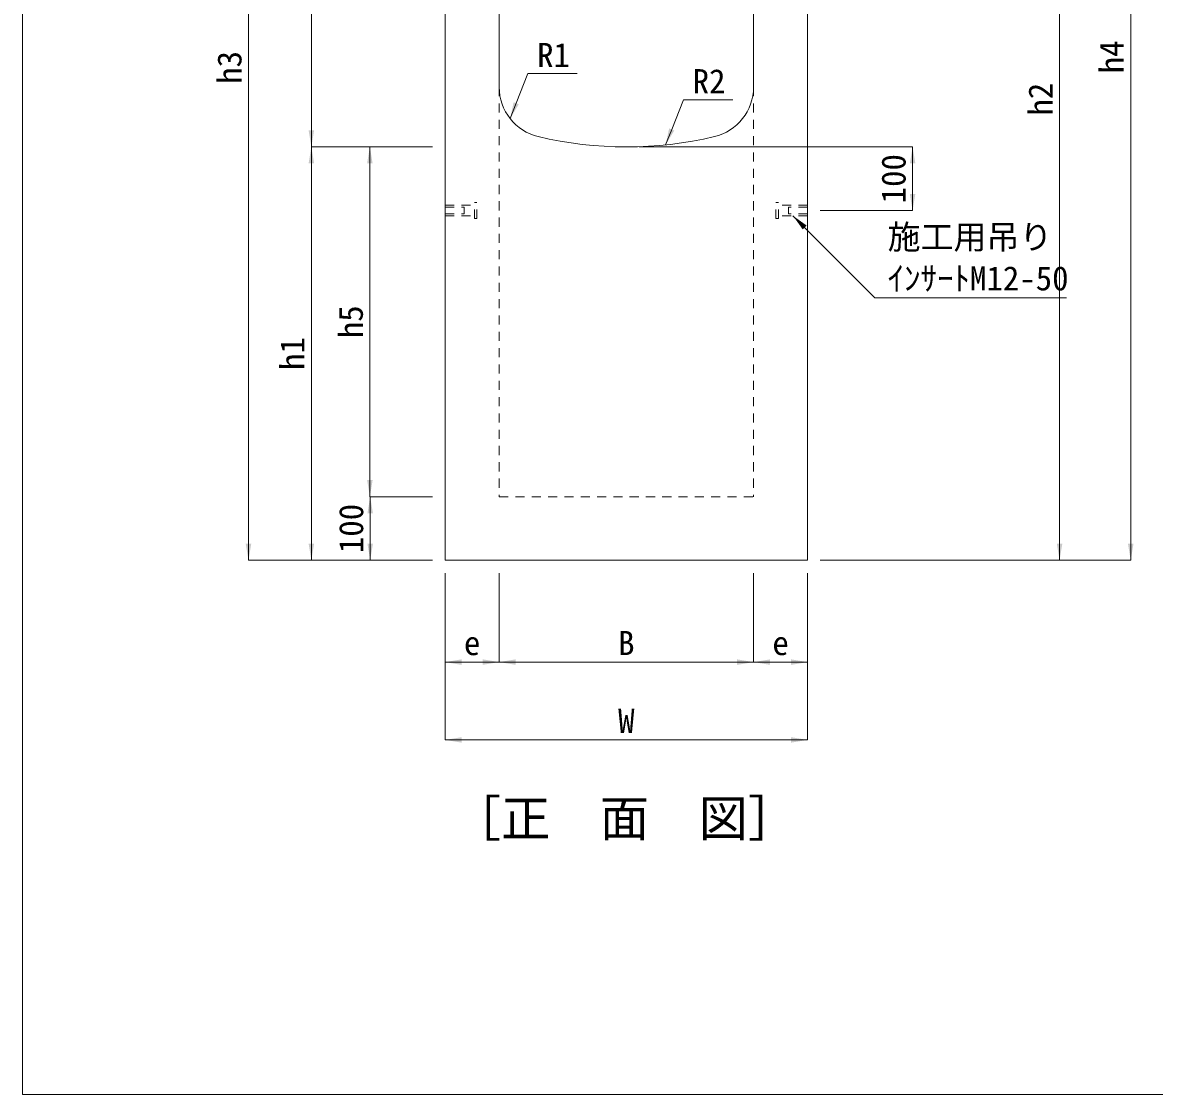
# Model space of a CAD drawing. Units: millimetres at full size. Extents: x 5964 to 125098, y -10801 to 28073.
# Drawn here: x 27159 to 28939, y -413 to 1272 of the extents above; entities that cross this region are included whole.
import ezdxf
from ezdxf.enums import TextEntityAlignment as Align

# ---------------------------------------------------------------- set-up
doc = ezdxf.new("R2010")
doc.units = ezdxf.units.MM
doc.header["$LTSCALE"] = 19
doc.linetypes.add('USER1', pattern=[1.35, 0.75, -0.6])
for name, color, linetype, lineweight in [('0_2', 7, 'Continuous', 20), ('インサート', 3, 'USER1', 9), ('寸法線', 7, 'Continuous', 9), ('本体', 2, 'Continuous', 9), ('枠', 5, 'Continuous', 5)]:
    doc.layers.add(name, color=color, linetype=linetype, lineweight=lineweight)
doc.styles.add('ＭＳ ゴシック', font='')
doc.styles.get('ＭＳ ゴシック').set_extended_font_data('MS Gothic')

# ---------------------------------------------------------------- blocks, each defined once
blk = doc.blocks.new('filled_arrow')
at = {"color": 0, "linetype": 'Continuous', "lineweight": -2}
blk.add_solid([(7.5, 1.25), (0, 0), (7.5, -1.25)], dxfattribs=at)

msp = doc.modelspace()

# ---------------------------------------------------------------- linework, layer by layer
at = {"layer": 'インサート'}
for p, q in [((27823.58, 968.84), (27823.58, 985.34)), ((27823.58, 985.34), (27869.58, 985.34)), ((27823.58, 982.34), (27853.58, 982.34)), ((27853.58, 971.84), (27853.58, 982.34)), ((27869.58, 989.84), (27873.58, 989.84)), ((27869.58, 964.34), (27869.58, 989.84)), ((27873.58, 964.34), (27873.58, 989.84)), ((28347.58, 989.84), (28343.58, 989.84)), ((28343.58, 964.34), (28343.58, 989.84)), ((28347.58, 964.34), (28347.58, 989.84)), ((28393.58, 985.34), (28347.58, 985.34)), ((28363.58, 971.84), (28363.58, 982.34)), ((28393.58, 982.34), (28363.58, 982.34)), ((28393.58, 968.84), (28393.58, 985.34)), ((27823.58, 971.84), (27853.58, 971.84)), ((27823.58, 968.84), (27869.58, 968.84)), ((27869.58, 964.34), (27873.58, 964.34)), ((28347.58, 964.34), (28343.58, 964.34)), ((28393.58, 968.84), (28347.58, 968.84)), ((28393.58, 971.84), (28363.58, 971.84))]:
    msp.add_line(p, q, dxfattribs=at)
at = {"layer": '寸法線'}
for p, q in [((28901.67, 427.09), (28901.67, 2010.07)), ((27514.42, 427.09), (27514.42, 1977.09)), ((27613.25, 1877.09), (27613.25, 1077.09)), ((28789.83, 1877.09), (28789.83, 427.09)), ((27803.58, 1077.09), (27613.25, 1077.09)), ((27613.25, 1077.09), (27613.25, 427.09)), ((27803.58, 1077.09), (27613.25, 1077.09)), ((27705.27, 527.09), (27705.27, 1077.09)), ((27778.58, 1077.09), (27705.27, 1077.09)), ((28128.58, 1077.09), (28558.71, 1077.09)), ((28558.71, 1077.09), (28558.71, 977.09)), ((28413.58, 977.09), (28558.71, 977.09)), ((27793.58, 527.09), (27705.27, 527.09)), ((27705.77, 427.09), (27705.77, 527.09)), ((27803.58, 527.09), (27705.77, 527.09)), ((27803.58, 427.09), (27514.42, 427.09)), ((27803.58, 427.09), (27613.25, 427.09)), ((27803.58, 427.09), (27705.77, 427.09)), ((28413.58, 427.09), (28789.83, 427.09)), ((28413.58, 427.09), (28901.67, 427.09)), ((27823.58, 407.09), (27823.58, 266.99)), ((27823.58, 407.09), (27823.58, 144.63)), ((27908.58, 407.09), (27908.58, 266.99)), ((27908.58, 407.09), (27908.58, 266.99)), ((28308.58, 407.09), (28308.58, 266.99)), ((28308.58, 407.09), (28308.58, 266.99)), ((28393.58, 407.09), (28393.58, 266.99)), ((28393.58, 407.09), (28393.58, 144.63)), ((27823.58, 266.99), (27908.58, 266.99)), ((27908.58, 266.99), (28308.58, 266.99)), ((28308.58, 266.99), (28393.58, 266.99)), ((27823.58, 144.63), (28393.58, 144.63))]:
    msp.add_line(p, q, dxfattribs=at)
for points in [[(27925.82, 1121.51), (27935.37, 1145.69), (27953.81, 1192.39), (28031.36, 1192.39)], [(28170.35, 1080.28), (28179.9, 1104.46), (28198.34, 1151.15), (28275.89, 1151.15)], [(28370.58, 968.84), (28499.42, 839.99), (28800.64, 839.99)]]:
    msp.add_lwpolyline(points, dxfattribs=at)
at = {"layer": '本体', "lineweight": 20}
for p, q in [((27823.58, 1877.09), (27823.58, 427.09)), ((27908.58, 1171.12), (27908.58, 1877.09)), ((28308.58, 1171.12), (28308.58, 1877.09)), ((28393.58, 1877.09), (28393.58, 427.09)), ((27823.58, 427.09), (28393.58, 427.09))]:
    msp.add_line(p, q, dxfattribs=at)
at = {"layer": '本体', "linetype": 'USER1'}
for p, q in [((27908.58, 1171.12), (27908.58, 527.09)), ((28308.58, 1171.12), (28308.58, 527.09)), ((27908.58, 527.09), (28308.58, 527.09))]:
    msp.add_line(p, q, dxfattribs=at)
at = {"layer": '本体', "lineweight": 20}
for centre, radius, start, end in [((27988.58, 1171.12), 80, 180, 256.65766), ((28228.58, 1171.12), 80, 283.34233, 0), ((28108.58, 1677.09), 600, 256.65762, 283.34237)]:
    msp.add_arc(centre, radius, start, end, dxfattribs=at)
at = {"layer": '枠', "lineweight": 20}
for q in [(27159.24, 5101.59), (35159.24, -412.69)]:
    msp.add_line((27159.24, -412.69), q, dxfattribs=at)

# ---------------------------------------------------------------- block references
at = {"layer": '寸法線', "xscale": 3.47, "yscale": 3.47}
for p, rotation in [((27925.82, 1121.51), 68.5), ((28170.35, 1080.28), 68.5), ((27613.25, 1077.09), 90), ((27613.25, 1077.09), 270), ((27705.27, 1077.09), 270), ((28558.71, 1077.09), 270), ((28558.71, 977.09), 90), ((28370.58, 968.84), 315), ((27705.27, 527.09), 90), ((27705.77, 527.09), 270), ((27514.42, 427.09), 90), ((27613.25, 427.09), 90), ((27705.77, 427.09), 90), ((28789.83, 427.09), 90), ((28901.67, 427.09), 90), ((27908.58, 266.99), 180), ((28308.58, 266.99), 180), ((28393.58, 266.99), 180), ((28393.58, 144.63), 180)]:
    msp.add_blockref('filled_arrow', p, dxfattribs=dict(at, rotation=rotation))
for p in [(27823.58, 266.99), (27908.58, 266.99), (28308.58, 266.99), (27823.58, 144.63)]:
    msp.add_blockref('filled_arrow', p, dxfattribs=at)

# ---------------------------------------------------------------- texts
at = {"layer": '0_2', "style": 'ＭＳ ゴシック'}
for s, p in [('R1', (27994.09, 1221.63)), ('R2', (28238.63, 1180.4))]:
    msp.add_text(s, height=37.98, dxfattribs=at).set_placement(p, align=Align.MIDDLE_CENTER)
msp.add_text('［正\u3000面\u3000図］', height=56.96, dxfattribs=at).set_placement((27833.71, -24.23), align=Align.BOTTOM_LEFT)
at = {"layer": '寸法線', "style": 'ＭＳ ゴシック'}
for s, p in [('h4', (28871.67, 1218.58)), ('h3', (27484.42, 1202.09)), ('h2', (28759.83, 1152.09)), ('100', (28528.71, 1027.09)), ('h5', (27675.27, 802.09)), ('h1', (27583.25, 752.09)), ('100', (27675.77, 477.09))]:
    msp.add_text(s, height=37.98, rotation=90, dxfattribs=at).set_placement(p, align=Align.MIDDLE_CENTER)
for s, p in [('施工用吊り', (28519.42, 905.09)), ('ｲﾝｻｰﾄM12-50', (28519.42, 840.09))]:
    msp.add_text(s, height=37.98, dxfattribs=at).set_placement(p, align=Align.BOTTOM_LEFT)
for s, p in [('e', (27866.08, 296.99)), ('B', (28108.58, 296.99)), ('e', (28351.08, 296.99)), ('W', (28108.58, 174.63))]:
    msp.add_text(s, height=37.98, dxfattribs=at).set_placement(p, align=Align.MIDDLE_CENTER)

doc.saveas('drawing.dxf')
